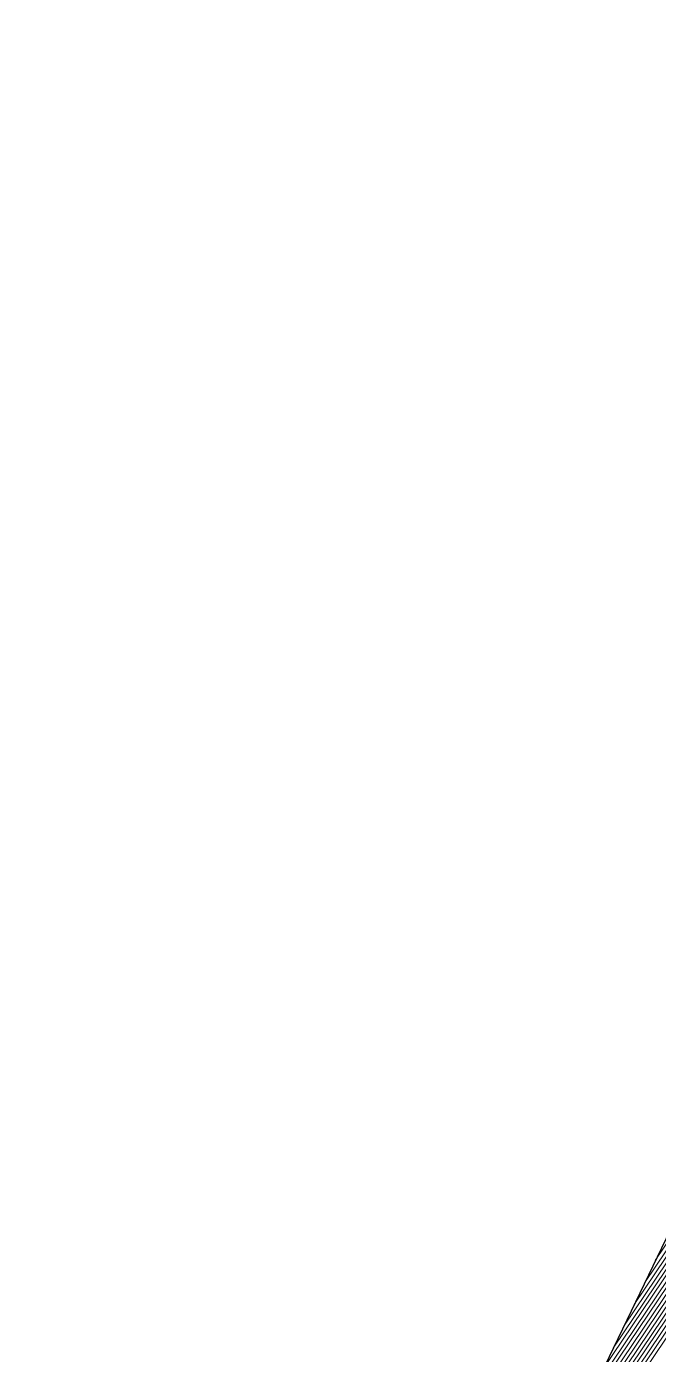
# Model space of a CAD drawing. Header units: metres. Extents: x 2681481 to 2682537, y 1228589 to 1229401.
# Drawn here: x 2681847.65 to 2681848.557, y 1228892.154 to 1228894.061 of the extents above; entities that cross this region are included whole.
import ezdxf

# ---------------------------------------------------------------- set-up
doc = ezdxf.new("R2010")
doc.units = ezdxf.units.M
for name, color, linetype, lineweight in [('0_Boeschungen', 3, 'Continuous', 30), ('0_Perimeter', 6, 'Continuous', 30), ('Bruchkanten_Linie', 1, 'Continuous', 13), ('DGM_Modellgrenze', 10, 'Continuous', 13), ('DGM_Nebenkurven', 43, 'Continuous', 13)]:
    doc.layers.add(name, color=color, linetype=linetype, lineweight=lineweight)

msp = doc.modelspace()

# ---------------------------------------------------------------- linework, layer by layer
at = {"layer": '0_Boeschungen', "color": 254}
msp.add_polyline3d([(2681850.2551, 1228895.0653, 496.4884), (2681849.0641, 1228893.3514, 496.5486), (2681847.6502, 1228890.4142, 495.6127), (2681849.0251, 1228888.6508, 494.8326), (2681864.3266, 1228892.665, 494.8681), (2681868.2069, 1228894.228, 493.7949)], dxfattribs=at)
at = {"layer": '0_Perimeter', "color": 254}
msp.add_polyline3d([(2681860.878, 1228912.1038, 496.5608), (2681849.966, 1228895.8576, 496.4893), (2681850.2551, 1228895.0653, 496.4884), (2681849.0641, 1228893.3514, 496.5486), (2681847.6502, 1228890.4142, 495.6127), (2681849.0251, 1228888.6508, 494.8326), (2681864.3266, 1228892.665, 494.8681), (2681868.2069, 1228894.228, 493.7949), (2681868.1337, 1228894.6093, 493.7949), (2681872.2605, 1228895.9302, 492.7535), (2681872.0872, 1228897.8303, 493.1262), (2681872.0998, 1228897.8343, 492.24), (2681872.1331, 1228897.6601, 492.24), (2681876.7139, 1228898.5377, 492.24), (2681876.5015, 1228899.6463, 492.24), (2681876.324, 1228899.6123, 492.24), (2681876.2422, 1228900.0396, 492.24), (2681876.2412, 1228900.0445, 492.27), (2681875.1199, 1228905.9082, 492.27)], dxfattribs=at)
at = {"layer": 'Bruchkanten_Linie', "color": 254, "ltscale": 0.15, "transparency": 33554687}
msp.add_polyline3d([(2681850.2551, 1228895.0653, 496.4884), (2681849.0641, 1228893.3514, 496.5486), (2681847.6502, 1228890.4142, 495.6127), (2681849.0251, 1228888.6508, 494.8326), (2681864.3266, 1228892.665, 494.8681), (2681868.2069, 1228894.228, 493.7949)], dxfattribs=at)
at = {"layer": 'DGM_Modellgrenze', "color": 254, "ltscale": 0.15, "transparency": 33554687}
msp.add_polyline3d([(2681860.878, 1228912.1038, 496.5608), (2681849.966, 1228895.8576, 496.4893), (2681850.2551, 1228895.0653, 496.4884), (2681849.0641, 1228893.3514, 496.5486), (2681847.6502, 1228890.4142, 495.6127), (2681849.0251, 1228888.6508, 494.8326), (2681864.3266, 1228892.665, 494.8681), (2681868.2069, 1228894.228, 493.7949), (2681868.1337, 1228894.6093, 493.7949), (2681872.2605, 1228895.9302, 492.7535), (2681872.0872, 1228897.8303, 493.1262), (2681872.0998, 1228897.8343, 492.24), (2681872.1331, 1228897.6601, 492.24), (2681876.7139, 1228898.5377, 492.24), (2681876.5015, 1228899.6463, 492.24), (2681876.324, 1228899.6123, 492.24), (2681876.2422, 1228900.0396, 492.24), (2681876.2412, 1228900.0445, 492.27), (2681875.1199, 1228905.9082, 492.27)], dxfattribs=at)
at = {"layer": 'DGM_Nebenkurven', "color": 254, "transparency": 33554687}
for points in [[(2681848.3259, 1228891.818, 496.06), (2681849.0474, 1228892.8892, 496.06), (2681849.534, 1228893.6108, 496.06), (2681849.7019, 1228893.8591, 496.06), (2681850.4941, 1228895.0352, 496.06)], [(2681848.341, 1228891.8493, 496.07), (2681849.0478, 1228892.8987, 496.07), (2681849.5244, 1228893.6055, 496.07), (2681849.6888, 1228893.8487, 496.07), (2681850.4885, 1228895.0359, 496.07)], [(2681848.3561, 1228891.8807, 496.08), (2681849.0481, 1228892.9081, 496.08), (2681849.5148, 1228893.6002, 496.08), (2681849.6758, 1228893.8384, 496.08), (2681850.4829, 1228895.0366, 496.08)], [(2681848.3712, 1228891.9121, 496.09), (2681849.0485, 1228892.9176, 496.09), (2681849.5052, 1228893.5949, 496.09), (2681849.6627, 1228893.828, 496.09), (2681850.4774, 1228895.0373, 496.09)], [(2681848.3864, 1228891.9435, 496.1), (2681849.0488, 1228892.927, 496.1), (2681849.4956, 1228893.5896, 496.1), (2681849.6497, 1228893.8176, 496.1), (2681850.4718, 1228895.038, 496.1)], [(2681848.4015, 1228891.9749, 496.11), (2681849.0491, 1228892.9365, 496.11), (2681849.486, 1228893.5843, 496.11), (2681849.6366, 1228893.8072, 496.11), (2681850.4662, 1228895.0387, 496.11)], [(2681848.4166, 1228892.0062, 496.12), (2681849.0495, 1228892.946, 496.12), (2681849.4763, 1228893.579, 496.12), (2681849.6236, 1228893.7968, 496.12), (2681850.4606, 1228895.0394, 496.12)], [(2681848.4317, 1228892.0376, 496.13), (2681849.0498, 1228892.9554, 496.13), (2681849.4667, 1228893.5737, 496.13), (2681849.6105, 1228893.7864, 496.13), (2681850.4551, 1228895.0401, 496.13)], [(2681848.4468, 1228892.069, 496.14), (2681849.0502, 1228892.9649, 496.14), (2681849.4571, 1228893.5683, 496.14), (2681849.5974, 1228893.776, 496.14), (2681850.4495, 1228895.0408, 496.14)], [(2681848.4619, 1228892.1004, 496.15), (2681849.0505, 1228892.9743, 496.15), (2681849.4475, 1228893.563, 496.15), (2681849.5844, 1228893.7656, 496.15), (2681850.4439, 1228895.0415, 496.15)], [(2681848.477, 1228892.1318, 496.16), (2681849.0509, 1228892.9838, 496.16), (2681849.4379, 1228893.5577, 496.16), (2681849.5713, 1228893.7552, 496.16), (2681850.4383, 1228895.0422, 496.16)], [(2681848.4921, 1228892.1632, 496.17), (2681849.0512, 1228892.9933, 496.17), (2681849.4282, 1228893.5524, 496.17), (2681849.5583, 1228893.7448, 496.17), (2681850.4327, 1228895.0429, 496.17)], [(2681848.5072, 1228892.1945, 496.18), (2681849.0515, 1228893.0027, 496.18), (2681849.4186, 1228893.5471, 496.18), (2681849.5452, 1228893.7344, 496.18), (2681850.4272, 1228895.0436, 496.18)], [(2681848.5223, 1228892.2259, 496.19), (2681849.0519, 1228893.0122, 496.19), (2681849.409, 1228893.5418, 496.19), (2681849.5322, 1228893.7241, 496.19), (2681850.4216, 1228895.0443, 496.19)], [(2681848.5374, 1228892.2573, 496.2), (2681849.0522, 1228893.0216, 496.2), (2681849.3994, 1228893.5365, 496.2), (2681849.5191, 1228893.7137, 496.2), (2681850.416, 1228895.045, 496.2)], [(2681848.5525, 1228892.2887, 496.21), (2681849.0526, 1228893.0311, 496.21), (2681849.3898, 1228893.5312, 496.21), (2681849.5061, 1228893.7033, 496.21), (2681850.4104, 1228895.0457, 496.21)]]:
    msp.add_polyline3d(points, dxfattribs=at)

doc.saveas('drawing.dxf')
